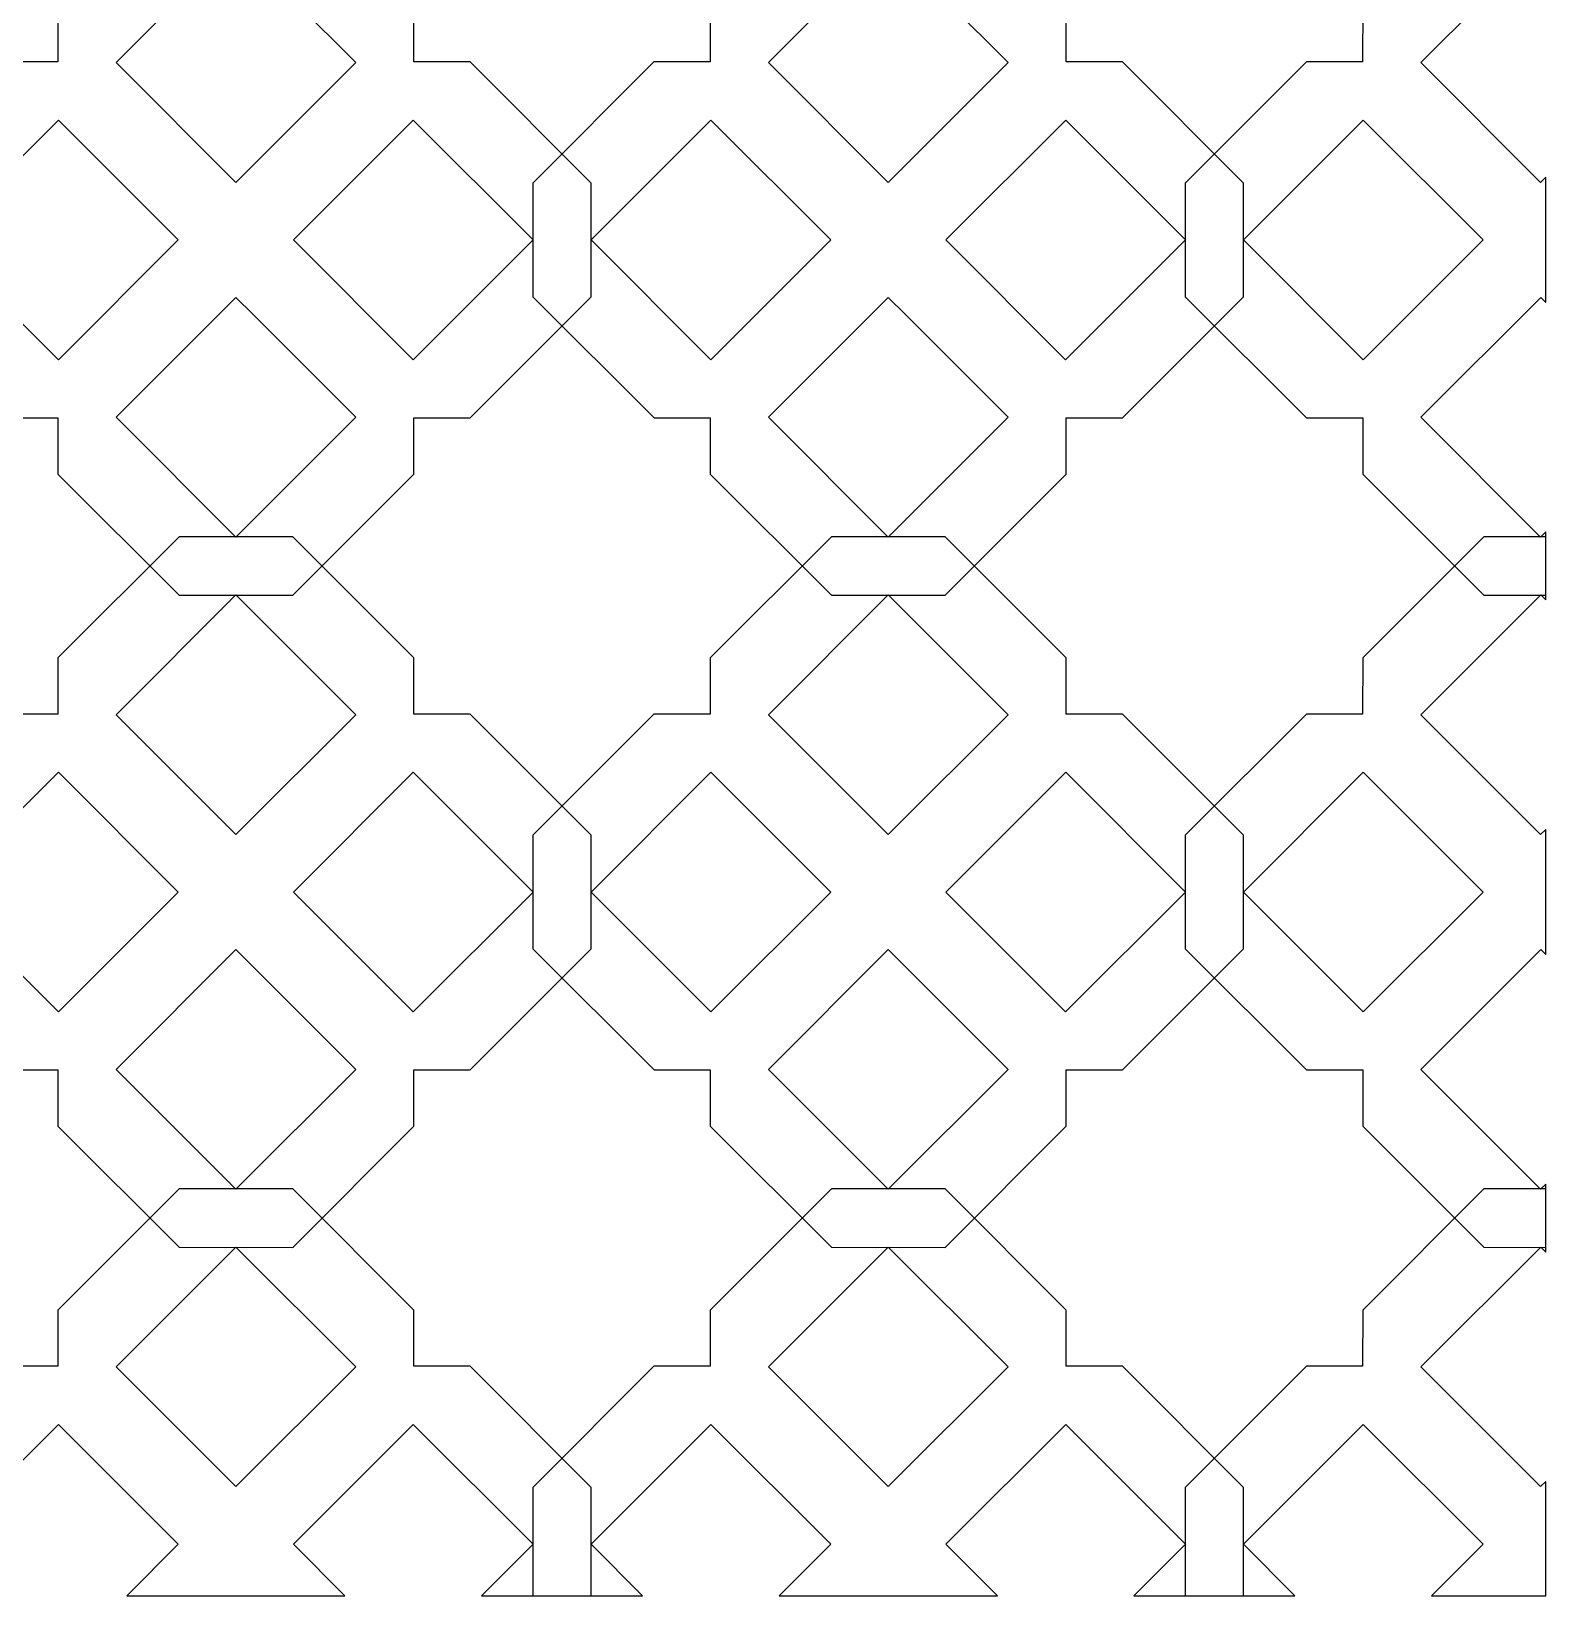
# Model space of a CAD drawing. Header units: centimetres. Extents: x -14.9 to -1.9, y -3.8 to 9.5.
# Drawn here: x -10.224 to -8.611, y -3.792 to -2.125 of the extents above; entities that cross this region are included whole.
import ezdxf

# ---------------------------------------------------------------- set-up
doc = ezdxf.new("R2010")
doc.units = ezdxf.units.CM
doc.header["$MEASUREMENT"] = 0
doc.layers.add('layer 1', color=7, linetype='Continuous')

msp = doc.modelspace()

# ---------------------------------------------------------------- linework, layer by layer
at = {"layer": 'layer 1', "color": 250}
for points, knots in [([(-10.06698, -2.72627), (-10.06698, -2.72627), (-10.19598, -2.59726), (-10.19598, -2.59726), (-10.19598, -2.59726), (-10.19598, -2.59726), (-10.19598, -2.53731), (-10.19598, -2.53731), (-10.19598, -2.53731), (-10.19598, -2.53731), (-10.25592, -2.53729), (-10.25592, -2.53729), (-10.25592, -2.53729), (-10.25592, -2.53729), (-10.38495, -2.4083), (-10.38495, -2.4083), (-10.38495, -2.4083), (-10.38495, -2.4083), (-10.38491, -2.28713), (-10.38491, -2.28713), (-10.38491, -2.28713), (-10.38491, -2.28713), (-10.25595, -2.1581), (-10.25595, -2.1581), (-10.25595, -2.1581), (-10.25595, -2.1581), (-10.19599, -2.1581), (-10.19599, -2.1581), (-10.19599, -2.1581), (-10.19599, -2.1581), (-10.19598, -2.09821), (-10.19598, -2.09821), (-10.19598, -2.09821), (-10.19598, -2.09821), (-10.06695, -1.96917), (-10.06695, -1.96917), (-10.06695, -1.96917), (-10.06695, -1.96917), (-9.94583, -1.96917), (-9.94583, -1.96917), (-9.94583, -1.96917), (-9.94583, -1.96917), (-9.81681, -2.09821), (-9.81681, -2.09821), (-9.81681, -2.09821), (-9.81681, -2.09821), (-9.81682, -2.15812), (-9.81682, -2.15812), (-9.81682, -2.15812), (-9.81682, -2.15812), (-9.75686, -2.15813), (-9.75686, -2.15813), (-9.75686, -2.15813), (-9.75686, -2.15813), (-9.62787, -2.28718), (-9.62787, -2.28718), (-9.62787, -2.28718), (-9.62787, -2.28718), (-9.62788, -2.40831), (-9.62788, -2.40831), (-9.62788, -2.40831), (-9.62788, -2.40831), (-9.7569, -2.53732), (-9.7569, -2.53732), (-9.7569, -2.53732), (-9.7569, -2.53732), (-9.81682, -2.53732), (-9.81682, -2.53732), (-9.81682, -2.53732), (-9.81682, -2.53732), (-9.81684, -2.59722), (-9.81684, -2.59722), (-9.81684, -2.59722), (-9.81684, -2.59722), (-9.94585, -2.72629), (-9.94585, -2.72629), (-9.94585, -2.72629), (-9.94585, -2.72629), (-10.06698, -2.72627), (-10.06698, -2.72627)], [0, 0, 0, 0, 0.047619, 0.047619, 0.047619, 0.047619, 0.0952381, 0.0952381, 0.0952381, 0.0952381, 0.1428571, 0.1428571, 0.1428571, 0.1428571, 0.1904762, 0.1904762, 0.1904762, 0.1904762, 0.2380952, 0.2380952, 0.2380952, 0.2380952, 0.2857143, 0.2857143, 0.2857143, 0.2857143, 0.3333333, 0.3333333, 0.3333333, 0.3333333, 0.3809524, 0.3809524, 0.3809524, 0.3809524, 0.4285714, 0.4285714, 0.4285714, 0.4285714, 0.4761905, 0.4761905, 0.4761905, 0.4761905, 0.5238095, 0.5238095, 0.5238095, 0.5238095, 0.5714286, 0.5714286, 0.5714286, 0.5714286, 0.6190476, 0.6190476, 0.6190476, 0.6190476, 0.6666667, 0.6666667, 0.6666667, 0.6666667, 0.7142857, 0.7142857, 0.7142857, 0.7142857, 0.7619048, 0.7619048, 0.7619048, 0.7619048, 0.8095238, 0.8095238, 0.8095238, 0.8095238, 0.8571429, 0.8571429, 0.8571429, 0.8571429, 0.9047619, 0.9047619, 0.9047619, 0.9047619, 1, 1, 1, 1]), ([(-9.3721, -2.72627), (-9.3721, -2.72627), (-9.5011, -2.59726), (-9.5011, -2.59726), (-9.5011, -2.59726), (-9.5011, -2.59726), (-9.5011, -2.53731), (-9.5011, -2.53731), (-9.5011, -2.53731), (-9.5011, -2.53731), (-9.56104, -2.53729), (-9.56104, -2.53729), (-9.56104, -2.53729), (-9.56104, -2.53729), (-9.69008, -2.4083), (-9.69008, -2.4083), (-9.69008, -2.4083), (-9.69008, -2.4083), (-9.69003, -2.28713), (-9.69003, -2.28713), (-9.69003, -2.28713), (-9.69003, -2.28713), (-9.56107, -2.1581), (-9.56107, -2.1581), (-9.56107, -2.1581), (-9.56107, -2.1581), (-9.50111, -2.1581), (-9.50111, -2.1581), (-9.50111, -2.1581), (-9.50111, -2.1581), (-9.5011, -2.09821), (-9.5011, -2.09821), (-9.5011, -2.09821), (-9.5011, -2.09821), (-9.37207, -1.96917), (-9.37207, -1.96917), (-9.37207, -1.96917), (-9.37207, -1.96917), (-9.25095, -1.96917), (-9.25095, -1.96917), (-9.25095, -1.96917), (-9.25095, -1.96917), (-9.12193, -2.09821), (-9.12193, -2.09821), (-9.12193, -2.09821), (-9.12193, -2.09821), (-9.12194, -2.15812), (-9.12194, -2.15812), (-9.12194, -2.15812), (-9.12194, -2.15812), (-9.06198, -2.15813), (-9.06198, -2.15813), (-9.06198, -2.15813), (-9.06198, -2.15813), (-8.93299, -2.28718), (-8.93299, -2.28718), (-8.93299, -2.28718), (-8.93299, -2.28718), (-8.933, -2.40831), (-8.933, -2.40831), (-8.933, -2.40831), (-8.933, -2.40831), (-9.06202, -2.53732), (-9.06202, -2.53732), (-9.06202, -2.53732), (-9.06202, -2.53732), (-9.12194, -2.53732), (-9.12194, -2.53732), (-9.12194, -2.53732), (-9.12194, -2.53732), (-9.12196, -2.59722), (-9.12196, -2.59722), (-9.12196, -2.59722), (-9.12196, -2.59722), (-9.25097, -2.72629), (-9.25097, -2.72629), (-9.25097, -2.72629), (-9.25097, -2.72629), (-9.3721, -2.72627), (-9.3721, -2.72627)], [0, 0, 0, 0, 0.047619, 0.047619, 0.047619, 0.047619, 0.0952381, 0.0952381, 0.0952381, 0.0952381, 0.1428571, 0.1428571, 0.1428571, 0.1428571, 0.1904762, 0.1904762, 0.1904762, 0.1904762, 0.2380952, 0.2380952, 0.2380952, 0.2380952, 0.2857143, 0.2857143, 0.2857143, 0.2857143, 0.3333333, 0.3333333, 0.3333333, 0.3333333, 0.3809524, 0.3809524, 0.3809524, 0.3809524, 0.4285714, 0.4285714, 0.4285714, 0.4285714, 0.4761905, 0.4761905, 0.4761905, 0.4761905, 0.5238095, 0.5238095, 0.5238095, 0.5238095, 0.5714286, 0.5714286, 0.5714286, 0.5714286, 0.6190476, 0.6190476, 0.6190476, 0.6190476, 0.6666667, 0.6666667, 0.6666667, 0.6666667, 0.7142857, 0.7142857, 0.7142857, 0.7142857, 0.7619048, 0.7619048, 0.7619048, 0.7619048, 0.8095238, 0.8095238, 0.8095238, 0.8095238, 0.8571429, 0.8571429, 0.8571429, 0.8571429, 0.9047619, 0.9047619, 0.9047619, 0.9047619, 1, 1, 1, 1]), ([(-8.67722, -2.72627), (-8.67722, -2.72627), (-8.80622, -2.59726), (-8.80622, -2.59726), (-8.80622, -2.59726), (-8.80622, -2.59726), (-8.80622, -2.53731), (-8.80622, -2.53731), (-8.80622, -2.53731), (-8.80622, -2.53731), (-8.86616, -2.53729), (-8.86616, -2.53729), (-8.86616, -2.53729), (-8.86616, -2.53729), (-8.9952, -2.4083), (-8.9952, -2.4083), (-8.9952, -2.4083), (-8.9952, -2.4083), (-8.99515, -2.28713), (-8.99515, -2.28713), (-8.99515, -2.28713), (-8.99515, -2.28713), (-8.86619, -2.1581), (-8.86619, -2.1581), (-8.86619, -2.1581), (-8.86619, -2.1581), (-8.80623, -2.1581), (-8.80623, -2.1581), (-8.80623, -2.1581), (-8.80623, -2.1581), (-8.80622, -2.09821), (-8.80622, -2.09821), (-8.80622, -2.09821), (-8.80622, -2.09821), (-8.67719, -1.96917), (-8.67719, -1.96917), (-8.67719, -1.96917), (-8.67719, -1.96917), (-8.61127, -1.96917), (-8.61127, -1.96917), (-8.61127, -1.96917), (-8.61127, -1.96917), (-8.61127, -2.03647), (-8.61127, -2.03647), (-8.61127, -2.03647), (-8.61127, -2.03647), (-8.61659, -2.03115), (-8.61659, -2.03115), (-8.61659, -2.03115), (-8.61659, -2.03115), (-8.7443, -2.15875), (-8.7443, -2.15875), (-8.7443, -2.15875), (-8.7443, -2.15875), (-8.61667, -2.2864), (-8.61667, -2.2864), (-8.61667, -2.2864), (-8.61667, -2.2864), (-8.61127, -2.281), (-8.61127, -2.281), (-8.61127, -2.281), (-8.61127, -2.281), (-8.61127, -2.41435), (-8.61127, -2.41435), (-8.61127, -2.41435), (-8.61127, -2.41435), (-8.6166, -2.40902), (-8.6166, -2.40902), (-8.6166, -2.40902), (-8.6166, -2.40902), (-8.74428, -2.53663), (-8.74428, -2.53663), (-8.74428, -2.53663), (-8.74428, -2.53663), (-8.61666, -2.6643), (-8.61666, -2.6643), (-8.61666, -2.6643), (-8.61666, -2.6643), (-8.61127, -2.65891), (-8.61127, -2.65891), (-8.61127, -2.65891), (-8.61127, -2.65891), (-8.61127, -2.72628), (-8.61127, -2.72628), (-8.61127, -2.72628), (-8.61127, -2.72628), (-8.67722, -2.72627), (-8.67722, -2.72627)], [0, 0, 0, 0, 0.0434783, 0.0434783, 0.0434783, 0.0434783, 0.0869565, 0.0869565, 0.0869565, 0.0869565, 0.1304348, 0.1304348, 0.1304348, 0.1304348, 0.173913, 0.173913, 0.173913, 0.173913, 0.2173913, 0.2173913, 0.2173913, 0.2173913, 0.2608696, 0.2608696, 0.2608696, 0.2608696, 0.3043478, 0.3043478, 0.3043478, 0.3043478, 0.3478261, 0.3478261, 0.3478261, 0.3478261, 0.3913043, 0.3913043, 0.3913043, 0.3913043, 0.4347826, 0.4347826, 0.4347826, 0.4347826, 0.4782609, 0.4782609, 0.4782609, 0.4782609, 0.5217391, 0.5217391, 0.5217391, 0.5217391, 0.5652174, 0.5652174, 0.5652174, 0.5652174, 0.6086957, 0.6086957, 0.6086957, 0.6086957, 0.6521739, 0.6521739, 0.6521739, 0.6521739, 0.6956522, 0.6956522, 0.6956522, 0.6956522, 0.7391304, 0.7391304, 0.7391304, 0.7391304, 0.7826087, 0.7826087, 0.7826087, 0.7826087, 0.826087, 0.826087, 0.826087, 0.826087, 0.8695652, 0.8695652, 0.8695652, 0.8695652, 0.9130435, 0.9130435, 0.9130435, 0.9130435, 1, 1, 1, 1]), ([(-10.00643, -2.2864), (-10.00643, -2.2864), (-10.13406, -2.15875), (-10.13406, -2.15875), (-10.13406, -2.15875), (-10.13406, -2.15875), (-10.00635, -2.03115), (-10.00635, -2.03115), (-10.00635, -2.03115), (-10.00635, -2.03115), (-9.87878, -2.15881), (-9.87878, -2.15881), (-9.87878, -2.15881), (-9.87878, -2.15881), (-10.00643, -2.2864), (-10.00643, -2.2864)], [0, 0, 0, 0, 0.2, 0.2, 0.2, 0.2, 0.4, 0.4, 0.4, 0.4, 0.6, 0.6, 0.6, 0.6, 1, 1, 1, 1]), ([(-9.31155, -2.2864), (-9.31155, -2.2864), (-9.43918, -2.15875), (-9.43918, -2.15875), (-9.43918, -2.15875), (-9.43918, -2.15875), (-9.31147, -2.03115), (-9.31147, -2.03115), (-9.31147, -2.03115), (-9.31147, -2.03115), (-9.1839, -2.15881), (-9.1839, -2.15881), (-9.1839, -2.15881), (-9.1839, -2.15881), (-9.31155, -2.2864), (-9.31155, -2.2864)], [0, 0, 0, 0, 0.2, 0.2, 0.2, 0.2, 0.4, 0.4, 0.4, 0.4, 0.6, 0.6, 0.6, 0.6, 1, 1, 1, 1]), ([(-10.19535, -2.47536), (-10.19535, -2.47536), (-10.32299, -2.34771), (-10.32299, -2.34771), (-10.32299, -2.34771), (-10.32299, -2.34771), (-10.1953, -2.2201), (-10.1953, -2.2201), (-10.1953, -2.2201), (-10.1953, -2.2201), (-10.06772, -2.34774), (-10.06772, -2.34774), (-10.06772, -2.34774), (-10.06772, -2.34774), (-10.19535, -2.47536), (-10.19535, -2.47536)], [0, 0, 0, 0, 0.2, 0.2, 0.2, 0.2, 0.4, 0.4, 0.4, 0.4, 0.6, 0.6, 0.6, 0.6, 1, 1, 1, 1]), ([(-9.81746, -2.47538), (-9.81746, -2.47538), (-9.9451, -2.3477), (-9.9451, -2.3477), (-9.9451, -2.3477), (-9.9451, -2.3477), (-9.81745, -2.22007), (-9.81745, -2.22007), (-9.81745, -2.22007), (-9.81745, -2.22007), (-9.68983, -2.34773), (-9.68983, -2.34773), (-9.68983, -2.34773), (-9.68983, -2.34773), (-9.81746, -2.47538), (-9.81746, -2.47538)], [0, 0, 0, 0, 0.2, 0.2, 0.2, 0.2, 0.4, 0.4, 0.4, 0.4, 0.6, 0.6, 0.6, 0.6, 1, 1, 1, 1]), ([(-9.50047, -2.47536), (-9.50047, -2.47536), (-9.62811, -2.34771), (-9.62811, -2.34771), (-9.62811, -2.34771), (-9.62811, -2.34771), (-9.50042, -2.2201), (-9.50042, -2.2201), (-9.50042, -2.2201), (-9.50042, -2.2201), (-9.37284, -2.34774), (-9.37284, -2.34774), (-9.37284, -2.34774), (-9.37284, -2.34774), (-9.50047, -2.47536), (-9.50047, -2.47536)], [0, 0, 0, 0, 0.2, 0.2, 0.2, 0.2, 0.4, 0.4, 0.4, 0.4, 0.6, 0.6, 0.6, 0.6, 1, 1, 1, 1]), ([(-9.12258, -2.47538), (-9.12258, -2.47538), (-9.25022, -2.3477), (-9.25022, -2.3477), (-9.25022, -2.3477), (-9.25022, -2.3477), (-9.12257, -2.22007), (-9.12257, -2.22007), (-9.12257, -2.22007), (-9.12257, -2.22007), (-8.99495, -2.34773), (-8.99495, -2.34773), (-8.99495, -2.34773), (-8.99495, -2.34773), (-9.12258, -2.47538), (-9.12258, -2.47538)], [0, 0, 0, 0, 0.2, 0.2, 0.2, 0.2, 0.4, 0.4, 0.4, 0.4, 0.6, 0.6, 0.6, 0.6, 1, 1, 1, 1]), ([(-8.80559, -2.47536), (-8.80559, -2.47536), (-8.93323, -2.34771), (-8.93323, -2.34771), (-8.93323, -2.34771), (-8.93323, -2.34771), (-8.80554, -2.2201), (-8.80554, -2.2201), (-8.80554, -2.2201), (-8.80554, -2.2201), (-8.67796, -2.34774), (-8.67796, -2.34774), (-8.67796, -2.34774), (-8.67796, -2.34774), (-8.80559, -2.47536), (-8.80559, -2.47536)], [0, 0, 0, 0, 0.2, 0.2, 0.2, 0.2, 0.4, 0.4, 0.4, 0.4, 0.6, 0.6, 0.6, 0.6, 1, 1, 1, 1]), ([(-9.98805, -2.42732), (-9.98805, -2.42732), (-10.00636, -2.40902), (-10.00636, -2.40902), (-10.00636, -2.40902), (-10.00636, -2.40902), (-10.13404, -2.53663), (-10.13404, -2.53663), (-10.13404, -2.53663), (-10.13404, -2.53663), (-10.00642, -2.6643), (-10.00642, -2.6643), (-10.00642, -2.6643), (-10.00642, -2.6643), (-9.87876, -2.53668), (-9.87876, -2.53668), (-9.87876, -2.53668), (-9.87876, -2.53668), (-9.98805, -2.42732), (-9.98805, -2.42732)], [0, 0, 0, 0, 0.1666667, 0.1666667, 0.1666667, 0.1666667, 0.3333333, 0.3333333, 0.3333333, 0.3333333, 0.5, 0.5, 0.5, 0.5, 0.6666667, 0.6666667, 0.6666667, 0.6666667, 1, 1, 1, 1]), ([(-9.29317, -2.42732), (-9.29317, -2.42732), (-9.31148, -2.40902), (-9.31148, -2.40902), (-9.31148, -2.40902), (-9.31148, -2.40902), (-9.43916, -2.53663), (-9.43916, -2.53663), (-9.43916, -2.53663), (-9.43916, -2.53663), (-9.31154, -2.6643), (-9.31154, -2.6643), (-9.31154, -2.6643), (-9.31154, -2.6643), (-9.18388, -2.53668), (-9.18388, -2.53668), (-9.18388, -2.53668), (-9.18388, -2.53668), (-9.29317, -2.42732), (-9.29317, -2.42732)], [0, 0, 0, 0, 0.1666667, 0.1666667, 0.1666667, 0.1666667, 0.3333333, 0.3333333, 0.3333333, 0.3333333, 0.5, 0.5, 0.5, 0.5, 0.6666667, 0.6666667, 0.6666667, 0.6666667, 1, 1, 1, 1]), ([(-10.06698, -3.42115), (-10.06698, -3.42115), (-10.19598, -3.29213), (-10.19598, -3.29213), (-10.19598, -3.29213), (-10.19598, -3.29213), (-10.19598, -3.23219), (-10.19598, -3.23219), (-10.19598, -3.23219), (-10.19598, -3.23219), (-10.25592, -3.23217), (-10.25592, -3.23217), (-10.25592, -3.23217), (-10.25592, -3.23217), (-10.38495, -3.10318), (-10.38495, -3.10318), (-10.38495, -3.10318), (-10.38495, -3.10318), (-10.38491, -2.98201), (-10.38491, -2.98201), (-10.38491, -2.98201), (-10.38491, -2.98201), (-10.25595, -2.85298), (-10.25595, -2.85298), (-10.25595, -2.85298), (-10.25595, -2.85298), (-10.19599, -2.85298), (-10.19599, -2.85298), (-10.19599, -2.85298), (-10.19599, -2.85298), (-10.19598, -2.79309), (-10.19598, -2.79309), (-10.19598, -2.79309), (-10.19598, -2.79309), (-10.06695, -2.66405), (-10.06695, -2.66405), (-10.06695, -2.66405), (-10.06695, -2.66405), (-9.94583, -2.66405), (-9.94583, -2.66405), (-9.94583, -2.66405), (-9.94583, -2.66405), (-9.81681, -2.79309), (-9.81681, -2.79309), (-9.81681, -2.79309), (-9.81681, -2.79309), (-9.81682, -2.853), (-9.81682, -2.853), (-9.81682, -2.853), (-9.81682, -2.853), (-9.75686, -2.85301), (-9.75686, -2.85301), (-9.75686, -2.85301), (-9.75686, -2.85301), (-9.62787, -2.98206), (-9.62787, -2.98206), (-9.62787, -2.98206), (-9.62787, -2.98206), (-9.62788, -3.10319), (-9.62788, -3.10319), (-9.62788, -3.10319), (-9.62788, -3.10319), (-9.7569, -3.2322), (-9.7569, -3.2322), (-9.7569, -3.2322), (-9.7569, -3.2322), (-9.81682, -3.2322), (-9.81682, -3.2322), (-9.81682, -3.2322), (-9.81682, -3.2322), (-9.81684, -3.2921), (-9.81684, -3.2921), (-9.81684, -3.2921), (-9.81684, -3.2921), (-9.94585, -3.42117), (-9.94585, -3.42117), (-9.94585, -3.42117), (-9.94585, -3.42117), (-10.06698, -3.42115), (-10.06698, -3.42115)], [0, 0, 0, 0, 0.047619, 0.047619, 0.047619, 0.047619, 0.0952381, 0.0952381, 0.0952381, 0.0952381, 0.1428571, 0.1428571, 0.1428571, 0.1428571, 0.1904762, 0.1904762, 0.1904762, 0.1904762, 0.2380952, 0.2380952, 0.2380952, 0.2380952, 0.2857143, 0.2857143, 0.2857143, 0.2857143, 0.3333333, 0.3333333, 0.3333333, 0.3333333, 0.3809524, 0.3809524, 0.3809524, 0.3809524, 0.4285714, 0.4285714, 0.4285714, 0.4285714, 0.4761905, 0.4761905, 0.4761905, 0.4761905, 0.5238095, 0.5238095, 0.5238095, 0.5238095, 0.5714286, 0.5714286, 0.5714286, 0.5714286, 0.6190476, 0.6190476, 0.6190476, 0.6190476, 0.6666667, 0.6666667, 0.6666667, 0.6666667, 0.7142857, 0.7142857, 0.7142857, 0.7142857, 0.7619048, 0.7619048, 0.7619048, 0.7619048, 0.8095238, 0.8095238, 0.8095238, 0.8095238, 0.8571429, 0.8571429, 0.8571429, 0.8571429, 0.9047619, 0.9047619, 0.9047619, 0.9047619, 1, 1, 1, 1]), ([(-9.3721, -3.42115), (-9.3721, -3.42115), (-9.5011, -3.29213), (-9.5011, -3.29213), (-9.5011, -3.29213), (-9.5011, -3.29213), (-9.5011, -3.23219), (-9.5011, -3.23219), (-9.5011, -3.23219), (-9.5011, -3.23219), (-9.56104, -3.23217), (-9.56104, -3.23217), (-9.56104, -3.23217), (-9.56104, -3.23217), (-9.69008, -3.10318), (-9.69008, -3.10318), (-9.69008, -3.10318), (-9.69008, -3.10318), (-9.69003, -2.98201), (-9.69003, -2.98201), (-9.69003, -2.98201), (-9.69003, -2.98201), (-9.56107, -2.85298), (-9.56107, -2.85298), (-9.56107, -2.85298), (-9.56107, -2.85298), (-9.50111, -2.85298), (-9.50111, -2.85298), (-9.50111, -2.85298), (-9.50111, -2.85298), (-9.5011, -2.79309), (-9.5011, -2.79309), (-9.5011, -2.79309), (-9.5011, -2.79309), (-9.37207, -2.66405), (-9.37207, -2.66405), (-9.37207, -2.66405), (-9.37207, -2.66405), (-9.25095, -2.66405), (-9.25095, -2.66405), (-9.25095, -2.66405), (-9.25095, -2.66405), (-9.12193, -2.79309), (-9.12193, -2.79309), (-9.12193, -2.79309), (-9.12193, -2.79309), (-9.12194, -2.853), (-9.12194, -2.853), (-9.12194, -2.853), (-9.12194, -2.853), (-9.06198, -2.85301), (-9.06198, -2.85301), (-9.06198, -2.85301), (-9.06198, -2.85301), (-8.93299, -2.98206), (-8.93299, -2.98206), (-8.93299, -2.98206), (-8.93299, -2.98206), (-8.933, -3.10319), (-8.933, -3.10319), (-8.933, -3.10319), (-8.933, -3.10319), (-9.06202, -3.2322), (-9.06202, -3.2322), (-9.06202, -3.2322), (-9.06202, -3.2322), (-9.12194, -3.2322), (-9.12194, -3.2322), (-9.12194, -3.2322), (-9.12194, -3.2322), (-9.12196, -3.2921), (-9.12196, -3.2921), (-9.12196, -3.2921), (-9.12196, -3.2921), (-9.25097, -3.42117), (-9.25097, -3.42117), (-9.25097, -3.42117), (-9.25097, -3.42117), (-9.3721, -3.42115), (-9.3721, -3.42115)], [0, 0, 0, 0, 0.047619, 0.047619, 0.047619, 0.047619, 0.0952381, 0.0952381, 0.0952381, 0.0952381, 0.1428571, 0.1428571, 0.1428571, 0.1428571, 0.1904762, 0.1904762, 0.1904762, 0.1904762, 0.2380952, 0.2380952, 0.2380952, 0.2380952, 0.2857143, 0.2857143, 0.2857143, 0.2857143, 0.3333333, 0.3333333, 0.3333333, 0.3333333, 0.3809524, 0.3809524, 0.3809524, 0.3809524, 0.4285714, 0.4285714, 0.4285714, 0.4285714, 0.4761905, 0.4761905, 0.4761905, 0.4761905, 0.5238095, 0.5238095, 0.5238095, 0.5238095, 0.5714286, 0.5714286, 0.5714286, 0.5714286, 0.6190476, 0.6190476, 0.6190476, 0.6190476, 0.6666667, 0.6666667, 0.6666667, 0.6666667, 0.7142857, 0.7142857, 0.7142857, 0.7142857, 0.7619048, 0.7619048, 0.7619048, 0.7619048, 0.8095238, 0.8095238, 0.8095238, 0.8095238, 0.8571429, 0.8571429, 0.8571429, 0.8571429, 0.9047619, 0.9047619, 0.9047619, 0.9047619, 1, 1, 1, 1]), ([(-8.67722, -3.42115), (-8.67722, -3.42115), (-8.80622, -3.29213), (-8.80622, -3.29213), (-8.80622, -3.29213), (-8.80622, -3.29213), (-8.80622, -3.23219), (-8.80622, -3.23219), (-8.80622, -3.23219), (-8.80622, -3.23219), (-8.86616, -3.23217), (-8.86616, -3.23217), (-8.86616, -3.23217), (-8.86616, -3.23217), (-8.9952, -3.10318), (-8.9952, -3.10318), (-8.9952, -3.10318), (-8.9952, -3.10318), (-8.99515, -2.98201), (-8.99515, -2.98201), (-8.99515, -2.98201), (-8.99515, -2.98201), (-8.86619, -2.85298), (-8.86619, -2.85298), (-8.86619, -2.85298), (-8.86619, -2.85298), (-8.80623, -2.85298), (-8.80623, -2.85298), (-8.80623, -2.85298), (-8.80623, -2.85298), (-8.80622, -2.79309), (-8.80622, -2.79309), (-8.80622, -2.79309), (-8.80622, -2.79309), (-8.67719, -2.66405), (-8.67719, -2.66405), (-8.67719, -2.66405), (-8.67719, -2.66405), (-8.61127, -2.66405), (-8.61127, -2.66405), (-8.61127, -2.66405), (-8.61127, -2.66405), (-8.61127, -2.73135), (-8.61127, -2.73135), (-8.61127, -2.73135), (-8.61127, -2.73135), (-8.61659, -2.72603), (-8.61659, -2.72603), (-8.61659, -2.72603), (-8.61659, -2.72603), (-8.7443, -2.85363), (-8.7443, -2.85363), (-8.7443, -2.85363), (-8.7443, -2.85363), (-8.61667, -2.98128), (-8.61667, -2.98128), (-8.61667, -2.98128), (-8.61667, -2.98128), (-8.61127, -2.97588), (-8.61127, -2.97588), (-8.61127, -2.97588), (-8.61127, -2.97588), (-8.61127, -3.10923), (-8.61127, -3.10923), (-8.61127, -3.10923), (-8.61127, -3.10923), (-8.6166, -3.1039), (-8.6166, -3.1039), (-8.6166, -3.1039), (-8.6166, -3.1039), (-8.74428, -3.23151), (-8.74428, -3.23151), (-8.74428, -3.23151), (-8.74428, -3.23151), (-8.61666, -3.35918), (-8.61666, -3.35918), (-8.61666, -3.35918), (-8.61666, -3.35918), (-8.61127, -3.35379), (-8.61127, -3.35379), (-8.61127, -3.35379), (-8.61127, -3.35379), (-8.61127, -3.42116), (-8.61127, -3.42116), (-8.61127, -3.42116), (-8.61127, -3.42116), (-8.67722, -3.42115), (-8.67722, -3.42115)], [0, 0, 0, 0, 0.0434783, 0.0434783, 0.0434783, 0.0434783, 0.0869565, 0.0869565, 0.0869565, 0.0869565, 0.1304348, 0.1304348, 0.1304348, 0.1304348, 0.173913, 0.173913, 0.173913, 0.173913, 0.2173913, 0.2173913, 0.2173913, 0.2173913, 0.2608696, 0.2608696, 0.2608696, 0.2608696, 0.3043478, 0.3043478, 0.3043478, 0.3043478, 0.3478261, 0.3478261, 0.3478261, 0.3478261, 0.3913043, 0.3913043, 0.3913043, 0.3913043, 0.4347826, 0.4347826, 0.4347826, 0.4347826, 0.4782609, 0.4782609, 0.4782609, 0.4782609, 0.5217391, 0.5217391, 0.5217391, 0.5217391, 0.5652174, 0.5652174, 0.5652174, 0.5652174, 0.6086957, 0.6086957, 0.6086957, 0.6086957, 0.6521739, 0.6521739, 0.6521739, 0.6521739, 0.6956522, 0.6956522, 0.6956522, 0.6956522, 0.7391304, 0.7391304, 0.7391304, 0.7391304, 0.7826087, 0.7826087, 0.7826087, 0.7826087, 0.826087, 0.826087, 0.826087, 0.826087, 0.8695652, 0.8695652, 0.8695652, 0.8695652, 0.9130435, 0.9130435, 0.9130435, 0.9130435, 1, 1, 1, 1]), ([(-10.00643, -2.98128), (-10.00643, -2.98128), (-10.13406, -2.85363), (-10.13406, -2.85363), (-10.13406, -2.85363), (-10.13406, -2.85363), (-10.00635, -2.72603), (-10.00635, -2.72603), (-10.00635, -2.72603), (-10.00635, -2.72603), (-9.87878, -2.85369), (-9.87878, -2.85369), (-9.87878, -2.85369), (-9.87878, -2.85369), (-10.00643, -2.98128), (-10.00643, -2.98128)], [0, 0, 0, 0, 0.2, 0.2, 0.2, 0.2, 0.4, 0.4, 0.4, 0.4, 0.6, 0.6, 0.6, 0.6, 1, 1, 1, 1]), ([(-9.31155, -2.98128), (-9.31155, -2.98128), (-9.43918, -2.85363), (-9.43918, -2.85363), (-9.43918, -2.85363), (-9.43918, -2.85363), (-9.31147, -2.72603), (-9.31147, -2.72603), (-9.31147, -2.72603), (-9.31147, -2.72603), (-9.1839, -2.85369), (-9.1839, -2.85369), (-9.1839, -2.85369), (-9.1839, -2.85369), (-9.31155, -2.98128), (-9.31155, -2.98128)], [0, 0, 0, 0, 0.2, 0.2, 0.2, 0.2, 0.4, 0.4, 0.4, 0.4, 0.6, 0.6, 0.6, 0.6, 1, 1, 1, 1]), ([(-10.19535, -3.17024), (-10.19535, -3.17024), (-10.32299, -3.04259), (-10.32299, -3.04259), (-10.32299, -3.04259), (-10.32299, -3.04259), (-10.1953, -2.91498), (-10.1953, -2.91498), (-10.1953, -2.91498), (-10.1953, -2.91498), (-10.06772, -3.04262), (-10.06772, -3.04262), (-10.06772, -3.04262), (-10.06772, -3.04262), (-10.19535, -3.17024), (-10.19535, -3.17024)], [0, 0, 0, 0, 0.2, 0.2, 0.2, 0.2, 0.4, 0.4, 0.4, 0.4, 0.6, 0.6, 0.6, 0.6, 1, 1, 1, 1]), ([(-9.81746, -3.17026), (-9.81746, -3.17026), (-9.9451, -3.04258), (-9.9451, -3.04258), (-9.9451, -3.04258), (-9.9451, -3.04258), (-9.81745, -2.91495), (-9.81745, -2.91495), (-9.81745, -2.91495), (-9.81745, -2.91495), (-9.68983, -3.04261), (-9.68983, -3.04261), (-9.68983, -3.04261), (-9.68983, -3.04261), (-9.81746, -3.17026), (-9.81746, -3.17026)], [0, 0, 0, 0, 0.2, 0.2, 0.2, 0.2, 0.4, 0.4, 0.4, 0.4, 0.6, 0.6, 0.6, 0.6, 1, 1, 1, 1]), ([(-9.50047, -3.17024), (-9.50047, -3.17024), (-9.62811, -3.04259), (-9.62811, -3.04259), (-9.62811, -3.04259), (-9.62811, -3.04259), (-9.50042, -2.91498), (-9.50042, -2.91498), (-9.50042, -2.91498), (-9.50042, -2.91498), (-9.37284, -3.04262), (-9.37284, -3.04262), (-9.37284, -3.04262), (-9.37284, -3.04262), (-9.50047, -3.17024), (-9.50047, -3.17024)], [0, 0, 0, 0, 0.2, 0.2, 0.2, 0.2, 0.4, 0.4, 0.4, 0.4, 0.6, 0.6, 0.6, 0.6, 1, 1, 1, 1]), ([(-9.12258, -3.17026), (-9.12258, -3.17026), (-9.25022, -3.04258), (-9.25022, -3.04258), (-9.25022, -3.04258), (-9.25022, -3.04258), (-9.12257, -2.91495), (-9.12257, -2.91495), (-9.12257, -2.91495), (-9.12257, -2.91495), (-8.99495, -3.04261), (-8.99495, -3.04261), (-8.99495, -3.04261), (-8.99495, -3.04261), (-9.12258, -3.17026), (-9.12258, -3.17026)], [0, 0, 0, 0, 0.2, 0.2, 0.2, 0.2, 0.4, 0.4, 0.4, 0.4, 0.6, 0.6, 0.6, 0.6, 1, 1, 1, 1]), ([(-8.80559, -3.17024), (-8.80559, -3.17024), (-8.93323, -3.04259), (-8.93323, -3.04259), (-8.93323, -3.04259), (-8.93323, -3.04259), (-8.80554, -2.91498), (-8.80554, -2.91498), (-8.80554, -2.91498), (-8.80554, -2.91498), (-8.67796, -3.04262), (-8.67796, -3.04262), (-8.67796, -3.04262), (-8.67796, -3.04262), (-8.80559, -3.17024), (-8.80559, -3.17024)], [0, 0, 0, 0, 0.2, 0.2, 0.2, 0.2, 0.4, 0.4, 0.4, 0.4, 0.6, 0.6, 0.6, 0.6, 1, 1, 1, 1]), ([(-9.98805, -3.1222), (-9.98805, -3.1222), (-10.00636, -3.1039), (-10.00636, -3.1039), (-10.00636, -3.1039), (-10.00636, -3.1039), (-10.13404, -3.23151), (-10.13404, -3.23151), (-10.13404, -3.23151), (-10.13404, -3.23151), (-10.00642, -3.35918), (-10.00642, -3.35918), (-10.00642, -3.35918), (-10.00642, -3.35918), (-9.87876, -3.23156), (-9.87876, -3.23156), (-9.87876, -3.23156), (-9.87876, -3.23156), (-9.98805, -3.1222), (-9.98805, -3.1222)], [0, 0, 0, 0, 0.1666667, 0.1666667, 0.1666667, 0.1666667, 0.3333333, 0.3333333, 0.3333333, 0.3333333, 0.5, 0.5, 0.5, 0.5, 0.6666667, 0.6666667, 0.6666667, 0.6666667, 1, 1, 1, 1]), ([(-9.29317, -3.1222), (-9.29317, -3.1222), (-9.31148, -3.1039), (-9.31148, -3.1039), (-9.31148, -3.1039), (-9.31148, -3.1039), (-9.43916, -3.23151), (-9.43916, -3.23151), (-9.43916, -3.23151), (-9.43916, -3.23151), (-9.31154, -3.35918), (-9.31154, -3.35918), (-9.31154, -3.35918), (-9.31154, -3.35918), (-9.18388, -3.23156), (-9.18388, -3.23156), (-9.18388, -3.23156), (-9.18388, -3.23156), (-9.29317, -3.1222), (-9.29317, -3.1222)], [0, 0, 0, 0, 0.1666667, 0.1666667, 0.1666667, 0.1666667, 0.3333333, 0.3333333, 0.3333333, 0.3333333, 0.5, 0.5, 0.5, 0.5, 0.6666667, 0.6666667, 0.6666667, 0.6666667, 1, 1, 1, 1]), ([(-10.38495, -3.79235), (-10.38495, -3.79235), (-10.38491, -3.67689), (-10.38491, -3.67689), (-10.38491, -3.67689), (-10.38491, -3.67689), (-10.25595, -3.54786), (-10.25595, -3.54786), (-10.25595, -3.54786), (-10.25595, -3.54786), (-10.19599, -3.54786), (-10.19599, -3.54786), (-10.19599, -3.54786), (-10.19599, -3.54786), (-10.19598, -3.48797), (-10.19598, -3.48797), (-10.19598, -3.48797), (-10.19598, -3.48797), (-10.06695, -3.35893), (-10.06695, -3.35893), (-10.06695, -3.35893), (-10.06695, -3.35893), (-9.94583, -3.35893), (-9.94583, -3.35893), (-9.94583, -3.35893), (-9.94583, -3.35893), (-9.81681, -3.48797), (-9.81681, -3.48797), (-9.81681, -3.48797), (-9.81681, -3.48797), (-9.81682, -3.54788), (-9.81682, -3.54788), (-9.81682, -3.54788), (-9.81682, -3.54788), (-9.75686, -3.54789), (-9.75686, -3.54789), (-9.75686, -3.54789), (-9.75686, -3.54789), (-9.62787, -3.67694), (-9.62787, -3.67694), (-9.62787, -3.67694), (-9.62787, -3.67694), (-9.62788, -3.79235), (-9.62788, -3.79235), (-9.62788, -3.79235), (-9.62788, -3.79235), (-9.74468, -3.79235), (-9.74468, -3.79235), (-9.74468, -3.79235), (-9.74468, -3.79235), (-9.68983, -3.73749), (-9.68983, -3.73749), (-9.68983, -3.73749), (-9.68983, -3.73749), (-9.81745, -3.60983), (-9.81745, -3.60983), (-9.81745, -3.60983), (-9.81745, -3.60983), (-9.9451, -3.73746), (-9.9451, -3.73746), (-9.9451, -3.73746), (-9.9451, -3.73746), (-9.89023, -3.79235), (-9.89023, -3.79235), (-9.89023, -3.79235), (-9.89023, -3.79235), (-10.12258, -3.79235), (-10.12258, -3.79235), (-10.12258, -3.79235), (-10.12258, -3.79235), (-10.06772, -3.7375), (-10.06772, -3.7375), (-10.06772, -3.7375), (-10.06772, -3.7375), (-10.1953, -3.60986), (-10.1953, -3.60986), (-10.1953, -3.60986), (-10.1953, -3.60986), (-10.32299, -3.73747), (-10.32299, -3.73747), (-10.32299, -3.73747), (-10.32299, -3.73747), (-10.26811, -3.79235), (-10.26811, -3.79235), (-10.26811, -3.79235), (-10.26811, -3.79235), (-10.38495, -3.79235), (-10.38495, -3.79235)], [0, 0, 0, 0, 0.0434783, 0.0434783, 0.0434783, 0.0434783, 0.0869565, 0.0869565, 0.0869565, 0.0869565, 0.1304348, 0.1304348, 0.1304348, 0.1304348, 0.173913, 0.173913, 0.173913, 0.173913, 0.2173913, 0.2173913, 0.2173913, 0.2173913, 0.2608696, 0.2608696, 0.2608696, 0.2608696, 0.3043478, 0.3043478, 0.3043478, 0.3043478, 0.3478261, 0.3478261, 0.3478261, 0.3478261, 0.3913043, 0.3913043, 0.3913043, 0.3913043, 0.4347826, 0.4347826, 0.4347826, 0.4347826, 0.4782609, 0.4782609, 0.4782609, 0.4782609, 0.5217391, 0.5217391, 0.5217391, 0.5217391, 0.5652174, 0.5652174, 0.5652174, 0.5652174, 0.6086957, 0.6086957, 0.6086957, 0.6086957, 0.6521739, 0.6521739, 0.6521739, 0.6521739, 0.6956522, 0.6956522, 0.6956522, 0.6956522, 0.7391304, 0.7391304, 0.7391304, 0.7391304, 0.7826087, 0.7826087, 0.7826087, 0.7826087, 0.826087, 0.826087, 0.826087, 0.826087, 0.8695652, 0.8695652, 0.8695652, 0.8695652, 0.9130435, 0.9130435, 0.9130435, 0.9130435, 1, 1, 1, 1]), ([(-9.69008, -3.79235), (-9.69008, -3.79235), (-9.69003, -3.67689), (-9.69003, -3.67689), (-9.69003, -3.67689), (-9.69003, -3.67689), (-9.56107, -3.54786), (-9.56107, -3.54786), (-9.56107, -3.54786), (-9.56107, -3.54786), (-9.50111, -3.54786), (-9.50111, -3.54786), (-9.50111, -3.54786), (-9.50111, -3.54786), (-9.5011, -3.48797), (-9.5011, -3.48797), (-9.5011, -3.48797), (-9.5011, -3.48797), (-9.37207, -3.35893), (-9.37207, -3.35893), (-9.37207, -3.35893), (-9.37207, -3.35893), (-9.25095, -3.35893), (-9.25095, -3.35893), (-9.25095, -3.35893), (-9.25095, -3.35893), (-9.12193, -3.48797), (-9.12193, -3.48797), (-9.12193, -3.48797), (-9.12193, -3.48797), (-9.12194, -3.54788), (-9.12194, -3.54788), (-9.12194, -3.54788), (-9.12194, -3.54788), (-9.06198, -3.54789), (-9.06198, -3.54789), (-9.06198, -3.54789), (-9.06198, -3.54789), (-8.93299, -3.67694), (-8.93299, -3.67694), (-8.93299, -3.67694), (-8.93299, -3.67694), (-8.933, -3.79235), (-8.933, -3.79235), (-8.933, -3.79235), (-8.933, -3.79235), (-9.0498, -3.79235), (-9.0498, -3.79235), (-9.0498, -3.79235), (-9.0498, -3.79235), (-8.99495, -3.73749), (-8.99495, -3.73749), (-8.99495, -3.73749), (-8.99495, -3.73749), (-9.12257, -3.60983), (-9.12257, -3.60983), (-9.12257, -3.60983), (-9.12257, -3.60983), (-9.25022, -3.73746), (-9.25022, -3.73746), (-9.25022, -3.73746), (-9.25022, -3.73746), (-9.19535, -3.79235), (-9.19535, -3.79235), (-9.19535, -3.79235), (-9.19535, -3.79235), (-9.4277, -3.79235), (-9.4277, -3.79235), (-9.4277, -3.79235), (-9.4277, -3.79235), (-9.37284, -3.7375), (-9.37284, -3.7375), (-9.37284, -3.7375), (-9.37284, -3.7375), (-9.50042, -3.60986), (-9.50042, -3.60986), (-9.50042, -3.60986), (-9.50042, -3.60986), (-9.62811, -3.73747), (-9.62811, -3.73747), (-9.62811, -3.73747), (-9.62811, -3.73747), (-9.57323, -3.79235), (-9.57323, -3.79235), (-9.57323, -3.79235), (-9.57323, -3.79235), (-9.69008, -3.79235), (-9.69008, -3.79235)], [0, 0, 0, 0, 0.0434783, 0.0434783, 0.0434783, 0.0434783, 0.0869565, 0.0869565, 0.0869565, 0.0869565, 0.1304348, 0.1304348, 0.1304348, 0.1304348, 0.173913, 0.173913, 0.173913, 0.173913, 0.2173913, 0.2173913, 0.2173913, 0.2173913, 0.2608696, 0.2608696, 0.2608696, 0.2608696, 0.3043478, 0.3043478, 0.3043478, 0.3043478, 0.3478261, 0.3478261, 0.3478261, 0.3478261, 0.3913043, 0.3913043, 0.3913043, 0.3913043, 0.4347826, 0.4347826, 0.4347826, 0.4347826, 0.4782609, 0.4782609, 0.4782609, 0.4782609, 0.5217391, 0.5217391, 0.5217391, 0.5217391, 0.5652174, 0.5652174, 0.5652174, 0.5652174, 0.6086957, 0.6086957, 0.6086957, 0.6086957, 0.6521739, 0.6521739, 0.6521739, 0.6521739, 0.6956522, 0.6956522, 0.6956522, 0.6956522, 0.7391304, 0.7391304, 0.7391304, 0.7391304, 0.7826087, 0.7826087, 0.7826087, 0.7826087, 0.826087, 0.826087, 0.826087, 0.826087, 0.8695652, 0.8695652, 0.8695652, 0.8695652, 0.9130435, 0.9130435, 0.9130435, 0.9130435, 1, 1, 1, 1]), ([(-8.9952, -3.79235), (-8.9952, -3.79235), (-8.99515, -3.67689), (-8.99515, -3.67689), (-8.99515, -3.67689), (-8.99515, -3.67689), (-8.86619, -3.54786), (-8.86619, -3.54786), (-8.86619, -3.54786), (-8.86619, -3.54786), (-8.80623, -3.54786), (-8.80623, -3.54786), (-8.80623, -3.54786), (-8.80623, -3.54786), (-8.80622, -3.48797), (-8.80622, -3.48797), (-8.80622, -3.48797), (-8.80622, -3.48797), (-8.67719, -3.35893), (-8.67719, -3.35893), (-8.67719, -3.35893), (-8.67719, -3.35893), (-8.61127, -3.35893), (-8.61127, -3.35893), (-8.61127, -3.35893), (-8.61127, -3.35893), (-8.61127, -3.42623), (-8.61127, -3.42623), (-8.61127, -3.42623), (-8.61127, -3.42623), (-8.61659, -3.42091), (-8.61659, -3.42091), (-8.61659, -3.42091), (-8.61659, -3.42091), (-8.7443, -3.54851), (-8.7443, -3.54851), (-8.7443, -3.54851), (-8.7443, -3.54851), (-8.61667, -3.67616), (-8.61667, -3.67616), (-8.61667, -3.67616), (-8.61667, -3.67616), (-8.61127, -3.67076), (-8.61127, -3.67076), (-8.61127, -3.67076), (-8.61127, -3.67076), (-8.61127, -3.79235), (-8.61127, -3.79235), (-8.61127, -3.79235), (-8.61127, -3.79235), (-8.73282, -3.79235), (-8.73282, -3.79235), (-8.73282, -3.79235), (-8.73282, -3.79235), (-8.67796, -3.7375), (-8.67796, -3.7375), (-8.67796, -3.7375), (-8.67796, -3.7375), (-8.80554, -3.60986), (-8.80554, -3.60986), (-8.80554, -3.60986), (-8.80554, -3.60986), (-8.93323, -3.73747), (-8.93323, -3.73747), (-8.93323, -3.73747), (-8.93323, -3.73747), (-8.87835, -3.79235), (-8.87835, -3.79235), (-8.87835, -3.79235), (-8.87835, -3.79235), (-8.9952, -3.79235), (-8.9952, -3.79235)], [0, 0, 0, 0, 0.0526316, 0.0526316, 0.0526316, 0.0526316, 0.1052632, 0.1052632, 0.1052632, 0.1052632, 0.1578947, 0.1578947, 0.1578947, 0.1578947, 0.2105263, 0.2105263, 0.2105263, 0.2105263, 0.2631579, 0.2631579, 0.2631579, 0.2631579, 0.3157895, 0.3157895, 0.3157895, 0.3157895, 0.3684211, 0.3684211, 0.3684211, 0.3684211, 0.4210526, 0.4210526, 0.4210526, 0.4210526, 0.4736842, 0.4736842, 0.4736842, 0.4736842, 0.5263158, 0.5263158, 0.5263158, 0.5263158, 0.5789474, 0.5789474, 0.5789474, 0.5789474, 0.6315789, 0.6315789, 0.6315789, 0.6315789, 0.6842105, 0.6842105, 0.6842105, 0.6842105, 0.7368421, 0.7368421, 0.7368421, 0.7368421, 0.7894737, 0.7894737, 0.7894737, 0.7894737, 0.8421053, 0.8421053, 0.8421053, 0.8421053, 0.8947368, 0.8947368, 0.8947368, 0.8947368, 1, 1, 1, 1]), ([(-10.00643, -3.67616), (-10.00643, -3.67616), (-10.13406, -3.54851), (-10.13406, -3.54851), (-10.13406, -3.54851), (-10.13406, -3.54851), (-10.00635, -3.42091), (-10.00635, -3.42091), (-10.00635, -3.42091), (-10.00635, -3.42091), (-9.87878, -3.54857), (-9.87878, -3.54857), (-9.87878, -3.54857), (-9.87878, -3.54857), (-10.00643, -3.67616), (-10.00643, -3.67616)], [0, 0, 0, 0, 0.2, 0.2, 0.2, 0.2, 0.4, 0.4, 0.4, 0.4, 0.6, 0.6, 0.6, 0.6, 1, 1, 1, 1]), ([(-9.31155, -3.67616), (-9.31155, -3.67616), (-9.43918, -3.54851), (-9.43918, -3.54851), (-9.43918, -3.54851), (-9.43918, -3.54851), (-9.31147, -3.42091), (-9.31147, -3.42091), (-9.31147, -3.42091), (-9.31147, -3.42091), (-9.1839, -3.54857), (-9.1839, -3.54857), (-9.1839, -3.54857), (-9.1839, -3.54857), (-9.31155, -3.67616), (-9.31155, -3.67616)], [0, 0, 0, 0, 0.2, 0.2, 0.2, 0.2, 0.4, 0.4, 0.4, 0.4, 0.6, 0.6, 0.6, 0.6, 1, 1, 1, 1])]:
    msp.add_open_spline(points, degree=3, knots=knots, dxfattribs=at)

doc.saveas('drawing.dxf')
